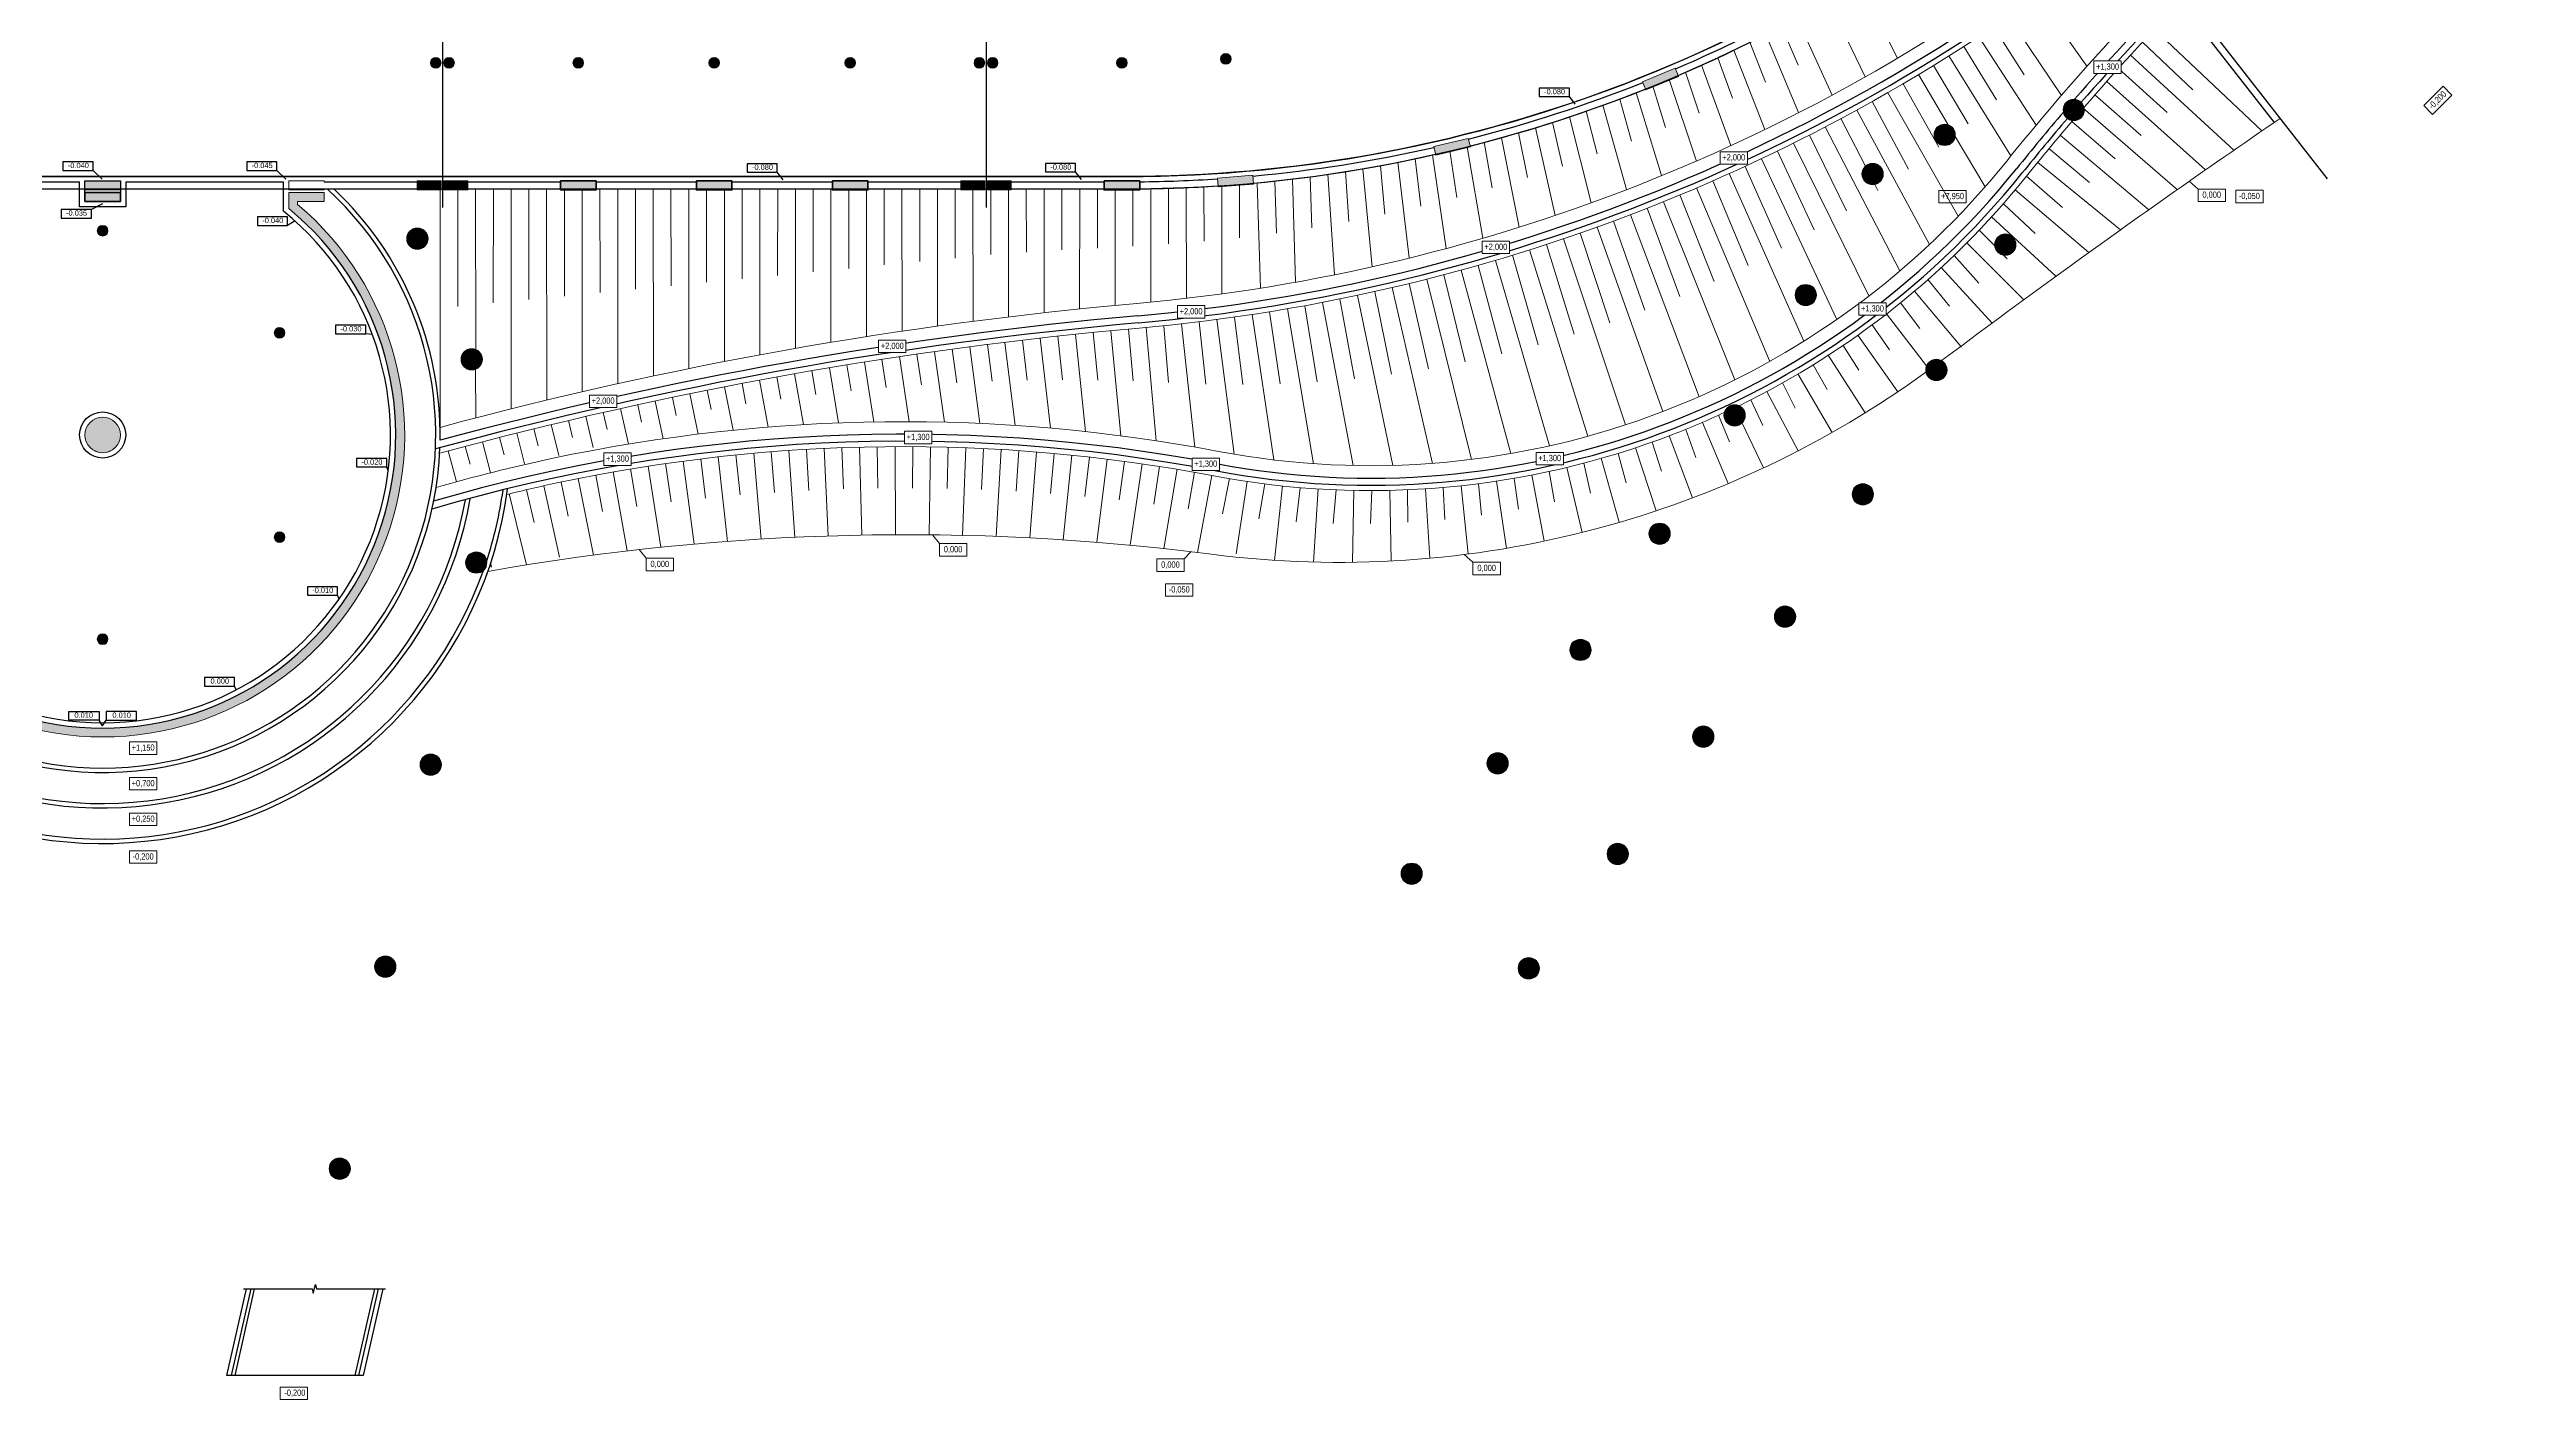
# Model space of a CAD drawing. Header units: millimetres. Extents: x 72919 to 485785, y -53256 to 338519.
# Drawn here: x 276220 to 415650, y -42574 to 33424 of the extents above; entities that cross this region are included whole.
import ezdxf
from ezdxf.enums import TextEntityAlignment as Align

# ---------------------------------------------------------------- set-up
doc = ezdxf.new("R2010")
doc.units = ezdxf.units.MM
doc.set_wipeout_variables(frame=1)
for name, color, linetype, lineweight in [('gr', 251, 'Continuous', 40), ('h', 7, 'Continuous', 9), ('wall', 5, 'Continuous', 40)]:
    doc.layers.add(name, color=color, linetype=linetype, lineweight=lineweight)
doc.styles.add('STW_ARIAL', font='arial.ttf')
doc.styles.add('Шрифт надписей', font='ARIALN.TTF')

# ---------------------------------------------------------------- blocks, each defined once
blk = doc.blocks.new('Пилон 2')
at = {"lineweight": 9, "ltscale": 400, "true_color": 0x000000}
h = blk.add_hatch(color=18, dxfattribs=at)
h.dxf.hatch_style = 1
h.paths.add_polyline_path([(-1000, 250), (1000, 250), (1000, -250), (-1000, -250)])
at = {"color": 0, "ltscale": 400}
blk.add_lwpolyline([(-1000, 250), (1000, 250), (1000, -250), (-1000, -250)], close=True, dxfattribs=at)
at = {"color": 0}
blk.add_lwpolyline([(-1000, 250), (1000, 250), (1000, -250), (-1000, -250), (-1000, 250)], dxfattribs=at)
blk = doc.blocks.new('Откосы  по обваловке')
at = {"layer": 'gr', "lineweight": 18, "flags": 128}
for points in [[(34971.84, 32799.3), (34984.21, 32761.49), (34985.93, 32756.23), (34987, 32753.25, 0.169619), (35020.58, 32713.56, 0.169619)], [(35014.82, 32705.02, 0.024475), (35002.61, 32710.32, -0.13223), (34983.23, 32724.27, -0.139865), (34973.26, 32747.42, 0.099575), (34961.21, 32782.98, 0.017617), (34957.64, 32788.65, 0.018528)], [(35016.98, 32708.04, -0.148371), (34978.47, 32753.83, 0.044237), (34959.54, 32789.06, 0.043998)], [(35017.74, 32709.21, -0.148371), (34979.75, 32754.38, 0.043792), (34960.93, 32789.49, 0.043792)], [(34975.76, 32725.81, -0.097507), (34967.64, 32745.99, 0.07592), (34954.05, 32784.42, 0.06985)], [(34984.19, 32721.04, -0.016443), (34982.14, 32723.38, -0.139865), (34971.87, 32747.25, 0.099575), (34960, 32782.27, 0.007683), (34958.51, 32784.74)], [(34989.88, 32710.96, -0.091772), (34975.76, 32725.81)], [(35005.91, 32707.51, 0.007566), (35002.12, 32709.01, -0.11066), (34984.81, 32720.37)], [(34997.42, 32705.58, 0.003761), (34990.77, 32710.32, 0.003761)], [(35014.12, 32703.81, 0.014887), (35006.83, 32707.13, 0.014887)], [(35009.65, 32696.45, 0.007096), (34997.29, 32705.67)]]:
    blk.add_lwpolyline(points, format="xyb", dxfattribs=at)
for points in [[(34960.93, 32789.49), (34973.69, 32793.66)], [(34967.71, 32790.66), (34974, 32792.71)], [(34965.72, 32788.95), (34974.31, 32791.76)], [(34963.16, 32786.01), (34974.93, 32789.86)], [(34968.52, 32788.82), (34974.62, 32790.81)], [(34958.31, 32787.66), (34959.81, 32788.64)], [(34962.05, 32787.75), (34964.66, 32788.61)], [(34969.32, 32786.97), (34975.24, 32788.91)], [(34959.48, 32787.24), (34960.35, 32787.81)], [(34964.25, 32784.26), (34975.55, 32787.96)], [(34959.38, 32786), (34960.89, 32786.97)], [(34960.58, 32785.59), (34961.43, 32786.13)], [(34965.32, 32782.51), (34976.17, 32786.06)], [(34970.13, 32785.13), (34975.86, 32787.01)], [(34955.08, 32782.46), (34958.58, 32784.63)], [(34960.45, 32784.33), (34961.96, 32785.28)], [(34961.66, 32783.92), (34962.49, 32784.44)], [(34970.94, 32783.29), (34976.48, 32785.11)], [(34956.07, 32780.83), (34959.62, 32782.92)], [(34957.49, 32782.8), (34959.1, 32783.78)], [(34961.49, 32782.65), (34963.02, 32783.59)], [(34966.37, 32780.75), (34976.79, 32784.16)], [(34971.74, 32781.45), (34977.11, 32783.21)], [(34958.42, 32781.08), (34960.12, 32782.06)], [(34962.53, 32780.95), (34964.06, 32781.88)], [(34962.71, 32782.23), (34963.54, 32782.74)], [(34967.41, 32778.98), (34977.42, 32782.26)], [(34956.78, 32779.04), (34960.61, 32781.2)], [(34959.27, 32779.33), (34961.1, 32780.33)], [(34963.32, 32779.12), (34965.09, 32780.17)], [(34963.73, 32780.52), (34964.58, 32781.03)], [(34968.42, 32777.21), (34978.04, 32780.36)], [(34972.55, 32779.61), (34977.73, 32781.31)], [(34957.59, 32777.32), (34961.57, 32779.45)], [(34964.73, 32778.8), (34965.6, 32779.31)], [(34973.36, 32777.77), (34978.35, 32779.4)], [(34958.37, 32775.59), (34962.49, 32777.68)], [(34960.14, 32777.58), (34962.04, 32778.57)], [(34964.22, 32777.35), (34966.1, 32778.45)], [(34965.69, 32777.06), (34966.6, 32777.58)], [(34969.42, 32775.43), (34978.66, 32778.45)], [(34974.16, 32775.93), (34978.97, 32777.5)], [(34959.13, 32773.85), (34963.37, 32775.89)], [(34960.98, 32775.82), (34962.94, 32776.79)], [(34965.08, 32775.57), (34967.1, 32776.72)], [(34970.4, 32773.65), (34979.28, 32776.55)], [(34961.79, 32774.05), (34963.8, 32774.99)], [(34965.9, 32773.76), (34968.08, 32774.98)], [(34966.63, 32775.31), (34967.59, 32775.85)], [(34971.37, 32771.86), (34979.9, 32774.65)], [(34974.97, 32774.09), (34979.59, 32775.6)], [(34959.86, 32772.11), (34964.22, 32774.09)], [(34962.56, 32772.26), (34964.63, 32773.18)], [(34966.68, 32771.94), (34969.04, 32773.23)], [(34967.54, 32773.54), (34968.56, 32774.1)], [(34975.77, 32772.25), (34980.21, 32773.7)], [(34960.57, 32770.35), (34965.03, 32772.26)], [(34968.41, 32771.75), (34969.52, 32772.35)], [(34972.32, 32770.07), (34980.52, 32772.75)], [(34976.58, 32770.41), (34980.83, 32771.8)], [(34961.25, 32768.59), (34965.79, 32770.42)], [(34963.3, 32770.47), (34965.41, 32771.35)], [(34967.43, 32770.1), (34969.99, 32771.47)], [(34969.26, 32769.96), (34970.46, 32770.59)], [(34973.24, 32768.27), (34981.15, 32770.85)], [(34964.01, 32768.66), (34966.16, 32769.5)], [(34968.14, 32768.25), (34970.93, 32769.7)], [(34974.16, 32766.46), (34981.77, 32768.95)], [(34977.39, 32768.57), (34981.46, 32769.9)], [(34961.91, 32766.82), (34966.52, 32768.57)], [(34964.69, 32766.83), (34966.87, 32767.64)], [(34968.81, 32766.38), (34971.84, 32767.93)], [(34970.08, 32768.14), (34971.39, 32768.82)], [(34978.19, 32766.73), (34982.08, 32768)], [(34962.54, 32765.04), (34967.21, 32766.7)], [(34969.44, 32764.49), (34972.75, 32766.15)], [(34970.87, 32766.32), (34972.3, 32767.04)], [(34975.05, 32764.65), (34982.39, 32767.05)], [(34963.15, 32763.25), (34967.86, 32764.81)], [(34965.34, 32765), (34967.54, 32765.76)], [(34971.63, 32764.48), (34973.19, 32765.26)], [(34975.93, 32762.83), (34983.01, 32765.15)], [(34979, 32764.89), (34982.7, 32766.1)], [(34965.95, 32763.15), (34968.17, 32763.87)], [(34970.03, 32762.59), (34973.63, 32764.36)], [(34972.36, 32762.63), (34974.07, 32763.46)], [(34979.81, 32763.05), (34983.32, 32764.2)], [(34963.73, 32761.45), (34968.47, 32762.91)], [(34966.53, 32761.3), (34968.76, 32761.96)], [(34970.58, 32760.68), (34974.51, 32762.56)], [(34976.79, 32761.01), (34983.63, 32763.25)], [(34980.57, 32761.19), (34983.94, 32762.3)], [(34964.29, 32759.65), (34969.04, 32761)], [(34971.09, 32758.76), (34975.36, 32760.76)], [(34973.06, 32760.77), (34974.94, 32761.66)], [(34977.63, 32759.18), (34984.25, 32761.35)], [(34967.08, 32759.43), (34969.3, 32760.04)], [(34973.73, 32758.9), (34975.78, 32759.85)], [(34978.46, 32757.35), (34984.88, 32759.44)], [(34981.3, 32759.33), (34984.56, 32760.4)], [(34964.82, 32757.83), (34969.56, 32759.08)], [(34967.59, 32757.56), (34969.81, 32758.12)], [(34971.57, 32756.82), (34976.2, 32758.95)], [(34974.36, 32757.02), (34976.61, 32758.04)], [(34982.02, 32757.46), (34985.19, 32758.49)], [(34965.33, 32756.01), (34970.05, 32757.15)], [(34972, 32754.88), (34977.02, 32757.13)], [(34979.27, 32755.51), (34985.5, 32757.54)], [(34982.75, 32755.59), (34985.81, 32756.59)], [(34965.81, 32754.18), (34970.49, 32755.2)], [(34968.07, 32755.67), (34970.28, 32756.18)], [(34972.39, 32752.92), (34977.83, 32755.3)], [(34974.97, 32755.13), (34977.43, 32756.21)], [(34980.07, 32753.66), (34986.14, 32755.65)], [(34968.52, 32753.78), (34970.7, 32754.23)], [(34975.54, 32753.22), (34978.23, 32754.38)], [(34980.89, 32751.82), (34986.82, 32753.77)], [(34983.49, 32753.73), (34986.48, 32754.71)], [(34966.27, 32752.35), (34970.9, 32753.25)], [(34968.93, 32751.88), (34971.08, 32752.27)], [(34972.74, 32750.95), (34978.62, 32753.46)], [(34976.07, 32751.3), (34979.02, 32752.55)], [(34984.25, 32751.87), (34987.17, 32752.83)], [(34966.7, 32750.5), (34971.26, 32751.29)], [(34973.08, 32748.76), (34979.44, 32751.63)], [(34981.75, 32750), (34987.54, 32751.9)], [(34985.06, 32750.04), (34987.92, 32750.97)], [(34969.31, 32749.96), (34971.43, 32750.31)], [(34973.39, 32746.54), (34980.29, 32749.82)], [(34976.63, 32749.28), (34979.86, 32750.73)], [(34982.73, 32748.04), (34988.31, 32750.05)], [(34967.11, 32748.64), (34971.58, 32749.32)], [(34969.66, 32748.05), (34971.73, 32748.34)], [(34973.77, 32744.32), (34981.17, 32748.02)], [(34977.26, 32747.29), (34980.73, 32748.92)], [(34983.67, 32746.26), (34989.13, 32748.23)], [(34985.96, 32748.14), (34988.72, 32749.14)], [(34967.49, 32746.78), (34971.86, 32747.35)], [(34977.95, 32745.31), (34981.63, 32747.13)], [(34986.86, 32746.34), (34989.56, 32747.32)], [(34968.09, 32744.69), (34972.16, 32745.36)], [(34969.98, 32746.12), (34972, 32746.36)], [(34974.26, 32742.13), (34982.09, 32746.23)], [(34978.71, 32743.36), (34982.57, 32745.35)], [(34984.75, 32744.3), (34990, 32746.43)], [(34987.85, 32744.48), (34990.45, 32745.53)], [(34970.37, 32744.08), (34972.33, 32744.38)], [(34974.86, 32739.97), (34983.05, 32744.47)], [(34985.83, 32742.44), (34990.91, 32744.65)], [(34968.41, 32742.52), (34972.54, 32743.39)], [(34975.56, 32737.85), (34984.04, 32742.72)], [(34979.53, 32741.42), (34983.54, 32743.6)], [(34986.95, 32740.6), (34991.87, 32742.89)], [(34988.87, 32742.67), (34991.38, 32743.76)], [(34969, 32740.41), (34973, 32741.43)], [(34970.85, 32742.03), (34972.75, 32742.41)], [(34980.42, 32739.52), (34984.54, 32741.86)], [(34988.11, 32738.79), (34992.87, 32741.16)], [(34989.92, 32740.88), (34992.36, 32742.02)], [(34971.42, 32740.02), (34973.26, 32740.46)], [(34976.36, 32735.77), (34985.06, 32741)], [(34981.36, 32737.64), (34985.58, 32740.15)], [(34991.02, 32739.12), (34993.39, 32740.3)], [(34969.67, 32738.32), (34973.54, 32739.49)], [(34972.06, 32738.02), (34973.85, 32738.54)], [(34977.26, 32733.74), (34986.12, 32739.29)], [(34982.37, 32735.79), (34986.66, 32738.45)], [(34989.3, 32737.01), (34993.91, 32739.45)], [(34992.16, 32737.39), (34994.45, 32738.61)], [(34970.41, 32736.27), (34974.17, 32737.58)], [(34978.26, 32731.75), (34987.21, 32737.61)], [(34990.52, 32735.26), (34995, 32737.77)], [(34993.33, 32735.69), (34995.56, 32736.94)], [(34971.24, 32734.25), (34974.88, 32735.69)], [(34972.78, 32736.06), (34974.51, 32736.64)], [(34979.35, 32729.81), (34988.33, 32735.95)], [(34983.44, 32733.97), (34987.76, 32736.78)], [(34991.78, 32733.53), (34996.13, 32736.12)], [(34973.58, 32734.13), (34975.26, 32734.77)], [(34980.53, 32727.93), (34989.48, 32734.31)], [(34984.56, 32732.19), (34988.9, 32735.13)], [(34993.08, 32731.84), (34997.3, 32734.5)], [(34994.54, 32734.01), (34996.71, 32735.31)], [(34972.14, 32732.27), (34975.67, 32733.84)], [(34974.46, 32732.23), (34976.09, 32732.94)], [(34981.8, 32726.11), (34990.67, 32732.69)], [(34985.75, 32730.45), (34990.07, 32733.5)], [(34994.41, 32730.17), (34998.51, 32732.91)], [(34995.8, 32732.37), (34997.9, 32733.7)], [(34973.11, 32730.32), (34976.54, 32732.03)], [(34986.99, 32728.74), (34991.27, 32731.89)], [(34995.77, 32728.54), (34999.76, 32731.35)], [(34997.08, 32730.76), (34999.13, 32732.12)], [(34974.16, 32728.42), (34977.48, 32730.25)], [(34975.42, 32730.37), (34976.99, 32731.14)], [(34983.16, 32724.35), (34991.89, 32731.09)], [(34988.28, 32727.08), (34992.5, 32730.31)], [(34998.41, 32729.17), (35000.41, 32730.58)], [(34975.28, 32726.55), (34978.5, 32728.51)], [(34976.44, 32728.56), (34977.97, 32729.38)], [(34984.6, 32722.66), (34993.13, 32729.52)], [(34989.63, 32725.45), (34993.77, 32728.75)], [(34997.16, 32726.93), (35001.05, 32729.82)], [(34999.77, 32727.62), (35001.72, 32729.07)], [(34977.54, 32726.78), (34979.03, 32727.67)], [(34986.12, 32721.04), (34994.41, 32727.98)], [(34991.03, 32723.88), (34995.06, 32727.22)], [(34998.59, 32725.36), (35002.38, 32728.33)], [(35001.16, 32726.1), (35003.06, 32727.59)], [(34976.48, 32724.74), (34979.59, 32726.82)], [(34978.71, 32725.06), (34980.15, 32726)], [(34987.72, 32719.5), (34995.72, 32726.46)], [(34992.48, 32722.34), (34996.38, 32725.71)], [(35000.05, 32723.82), (35003.75, 32726.87)], [(35002.59, 32724.62), (35004.45, 32726.15)], [(34977.74, 32722.97), (34980.75, 32725.18)], [(34979.95, 32723.38), (34981.35, 32724.38)], [(34989.4, 32718.03), (34997.06, 32724.96)], [(35001.54, 32722.31), (35005.15, 32725.44)], [(35004.06, 32723.17), (35005.87, 32724.74)], [(34979.06, 32721.25), (34981.98, 32723.58)], [(34991.14, 32716.64), (34998.42, 32723.49)], [(34993.98, 32720.86), (34997.73, 32724.23)], [(35003.06, 32720.83), (35006.59, 32724.06)], [(34980.46, 32719.59), (34983.28, 32722.04)], [(34981.29, 32721.78), (34982.61, 32722.81)], [(34992.96, 32715.34), (34999.82, 32722.05)], [(34995.53, 32719.43), (34999.11, 32722.77)], [(35004.61, 32719.38), (35008.07, 32722.7)], [(34982.71, 32720.25), (34983.94, 32721.3)], [(34994.84, 32714.12), (35001.24, 32720.64)], [(34997.12, 32718.04), (35000.52, 32721.34)], [(34981.91, 32717.97), (34983.94, 32719.9)], [(34983.43, 32716.42), (34986.06, 32719.14)], [(34984.17, 32718.76), (34985.33, 32719.85)], [(34996.78, 32713), (35002.69, 32719.25)], [(34999.84, 32717.8), (35001.96, 32719.94)], [(35006.19, 32717.97), (35007.33, 32719.12)], [(34985.01, 32714.92), (34987.54, 32717.78)], [(34985.67, 32717.33), (34986.79, 32718.45)], [(34998.78, 32711.97), (35004.16, 32717.89)], [(35000.43, 32715.44), (35003.42, 32718.57)], [(34986.64, 32713.49), (34989.08, 32716.48)], [(34987.22, 32715.94), (34988.3, 32717.12)], [(34998.75, 32716.71), (34999.02, 32716.98)], [(35002.15, 32714.21), (35004.91, 32717.23)], [(35003.5, 32714.09), (35005.67, 32716.56)], [(34988.34, 32712.12), (34990.67, 32715.25)], [(34988.81, 32714.59), (34989.86, 32715.86)], [(34990.44, 32713.3), (34991.48, 32714.66)], [(35002.94, 32710.2), (35007.2, 32715.26)], [(35003.9, 32713.05), (35006.42, 32715.91)], [(35005.69, 32711.94), (35007.97, 32714.63)], [(34990.23, 32711.04), (34992.31, 32714.08)], [(34992.11, 32712.05), (34993.15, 32713.53)], [(35000.83, 32711.03), (35003, 32713.52)], [(35005.02, 32709.38), (35008.75, 32713.99)], [(35007.51, 32710.9), (35009.53, 32713.37)], [(34991.83, 32709.49), (34994.01, 32712.99)], [(34993.66, 32708.28), (34995.74, 32711.97)], [(34993.82, 32710.85), (34994.86, 32712.48)], [(35007.06, 32708.55), (35010.33, 32712.76)], [(34995.46, 32706.99), (34997.52, 32711.03)], [(34995.57, 32709.69), (34996.62, 32711.5)], [(34997.84, 32709.49), (34998.41, 32710.59)], [(35009.06, 32707.7), (35011.93, 32711.55)], [(34997.29, 32705.68), (34999.33, 32710.16)], [(34999.14, 32704.33), (35001.19, 32709.37)], [(34999.2, 32707.54), (35000.25, 32709.76)], [(35001.07, 32706.53), (35002.12, 32709.01)], [(34997.37, 32708.59), (34997.5, 32708.85)], [(35000.89, 32703.04), (35003.06, 32708.65)], [(35002.47, 32701.87), (35004.91, 32707.92)], [(35002.88, 32705.53), (35003.99, 32708.29)], [(35004.04, 32700.7), (35006.76, 32707.16)], [(35004.6, 32704.56), (35005.84, 32707.54)], [(35005.6, 32699.54), (35008.59, 32706.37)], [(35006.3, 32703.59), (35007.68, 32706.77)], [(35007.14, 32698.37), (35010.41, 32705.56)], [(35007.99, 32702.6), (35009.5, 32705.97)], [(35009.66, 32701.61), (35011.32, 32705.14)], [(35008.66, 32697.21), (35012.22, 32704.72)]]:
    blk.add_lwpolyline(points, dxfattribs=at)

msp = doc.modelspace()

# ---------------------------------------------------------------- hatches: boundary and pattern name
at = {"ltscale": 500, "true_color": 0x000000}
h = msp.add_hatch(color=18, dxfattribs=at)
h.dxf.hatch_style = 1
edge = h.paths.add_edge_path()
edge.add_arc((297960.43379, 32674.99944), 300, 9, 369)
h = msp.add_hatch(color=18, dxfattribs=at)
h.dxf.hatch_style = 1
edge = h.paths.add_edge_path()
edge.add_arc((298710.43379, 32674.99944), 300, 9, 369)
h = msp.add_hatch(color=18, dxfattribs=at)
h.dxf.hatch_style = 1
edge = h.paths.add_edge_path()
edge.add_arc((305985.43379, 32674.99944), 300, 9, 369)
h = msp.add_hatch(color=18, dxfattribs=at)
h.dxf.hatch_style = 1
edge = h.paths.add_edge_path()
edge.add_arc((313635.43379, 32674.99944), 300, 9, 369)
h = msp.add_hatch(color=18, dxfattribs=at)
h.dxf.hatch_style = 1
edge = h.paths.add_edge_path()
edge.add_arc((321285.43379, 32674.99944), 300, 9, 369)
h = msp.add_hatch(color=18, dxfattribs=at)
h.dxf.hatch_style = 1
edge = h.paths.add_edge_path()
edge.add_arc((328560.43379, 32674.99944), 300, 9, 369)
h = msp.add_hatch(color=18, dxfattribs=at)
h.dxf.hatch_style = 1
edge = h.paths.add_edge_path()
edge.add_arc((329310.43379, 32674.99944), 300, 9, 369)
h = msp.add_hatch(color=18, dxfattribs=at)
h.dxf.hatch_style = 1
edge = h.paths.add_edge_path()
edge.add_arc((336585.43379, 32674.99944), 300, 9, 369)
h = msp.add_hatch(color=18, dxfattribs=at)
h.dxf.hatch_style = 1
edge = h.paths.add_edge_path()
edge.add_arc((342439.07428, 32897.63423), 300, 0, 360)
h = msp.add_hatch(color=18, dxfattribs=at)
h.dxf.hatch_style = 1
edge = h.paths.add_edge_path()
edge.add_arc((390173.74773, 30026.10526), 600, -180, 180)
h = msp.add_hatch(color=18, dxfattribs=at)
h.dxf.hatch_style = 1
edge = h.paths.add_edge_path()
edge.add_arc((382903.66635, 28622.58339), 600, -180, 180)
h = msp.add_hatch(color=18, dxfattribs=at)
h.dxf.hatch_style = 1
edge = h.paths.add_edge_path()
edge.add_arc((378836.86094, 26420.04285), 600, -180, 180)
h = msp.add_hatch(color=18, dxfattribs=at)
h.dxf.hatch_style = 1
edge = h.paths.add_edge_path()
edge.add_arc((296923.77759, 22778.76575), 600, 180, 540)
h = msp.add_hatch(color=18, dxfattribs=at)
h.dxf.hatch_style = 1
edge = h.paths.add_edge_path()
edge.add_arc((386317.87546, 22445.32586), 600, -180, 180)
h = msp.add_hatch(color=18, dxfattribs=at)
h.dxf.hatch_style = 1
edge = h.paths.add_edge_path()
edge.add_arc((375087.5641, 19600.59545), 600, -180, 180)
h = msp.add_hatch(color=18, dxfattribs=at)
h.dxf.hatch_style = 1
edge = h.paths.add_edge_path()
edge.add_arc((299982.47386, 15986.03228), 600, 180, 540)
h = msp.add_hatch(color=18, dxfattribs=at)
h.dxf.hatch_style = 1
edge = h.paths.add_edge_path()
edge.add_arc((382437.80836, 15388.94518), 600, -180, 180)
h = msp.add_hatch(color=18, dxfattribs=at)
h.dxf.hatch_style = 1
edge = h.paths.add_edge_path()
edge.add_arc((371081.71524, 12829.2661), 600, -180, 180)
h = msp.add_hatch(color=18, dxfattribs=at)
h.dxf.hatch_style = 1
edge = h.paths.add_edge_path()
edge.add_arc((378297.51124, 8391.22231), 600, -180, 180)
h = msp.add_hatch(color=18, dxfattribs=at)
h.dxf.hatch_style = 1
edge = h.paths.add_edge_path()
edge.add_arc((366843.3851, 6158.12288), 600, -180, 180)
h = msp.add_hatch(color=18, dxfattribs=at)
h.dxf.hatch_style = 1
edge = h.paths.add_edge_path()
edge.add_arc((300234.98604, 4546.03616), 600, 180, 540)
h = msp.add_hatch(color=18, dxfattribs=at)
h.dxf.hatch_style = 1
edge = h.paths.add_edge_path()
edge.add_arc((373920.45797, 1502.06696), 600, -180, 180)
h = msp.add_hatch(color=18, dxfattribs=at)
h.dxf.hatch_style = 1
edge = h.paths.add_edge_path()
edge.add_arc((362404.44239, -370.6741), 600, -180, 180)
h = msp.add_hatch(color=18, dxfattribs=at)
h.dxf.hatch_style = 1
edge = h.paths.add_edge_path()
edge.add_arc((369318.27225, -5256.11568), 600, -180, 180)
h = msp.add_hatch(color=18, dxfattribs=at)
h.dxf.hatch_style = 1
edge = h.paths.add_edge_path()
edge.add_arc((297675.24319, -6829.934), 600, 180, 540)
h = msp.add_hatch(color=18, dxfattribs=at)
h.dxf.hatch_style = 1
edge = h.paths.add_edge_path()
edge.add_arc((357737.01606, -6764.16398), 600, -180, 180)
h = msp.add_hatch(color=18, dxfattribs=at)
h.dxf.hatch_style = 1
edge = h.paths.add_edge_path()
edge.add_arc((352900.01438, -12977.15052), 600, -180, 180)
h = msp.add_hatch(color=18, dxfattribs=at)
h.dxf.hatch_style = 1
edge = h.paths.add_edge_path()
edge.add_arc((364503.2064, -11861.46545), 600, -180, 180)
h = msp.add_hatch(color=18, dxfattribs=at)
h.dxf.hatch_style = 1
edge = h.paths.add_edge_path()
edge.add_arc((295115.50035, -18205.90416), 600, 180, 540)
h = msp.add_hatch(color=18, dxfattribs=at)
h.dxf.hatch_style = 1
edge = h.paths.add_edge_path()
edge.add_arc((359494.44268, -18297.30689), 600, -180, 180)
h = msp.add_hatch(color=18, dxfattribs=at)
h.dxf.hatch_style = 1
edge = h.paths.add_edge_path()
edge.add_arc((292554.93688, -29582.82062), 600, 180, 540)
at = {"layer": 'wall', "lineweight": 18, "ltscale": 0.007407, "true_color": 0x000000}
h = msp.add_hatch(color=18, dxfattribs=at)
h.dxf.hatch_style = 1
h.paths.add_polyline_path([(367732.48857, 32374.46212), (365884.72687, 31609.1016), (366076.067, 31147.16118), (367923.8287, 31912.52169)])
h = msp.add_hatch(color=18, dxfattribs=at)
h.dxf.hatch_style = 1
h.paths.add_polyline_path([(356082.19319, 28424.10258), (354137.45174, 27957.21853), (354254.17276, 27471.03317), (356198.9142, 27937.91722)])
h = msp.add_hatch(color=18, dxfattribs=at)
h.dxf.hatch_style = 1
h.paths.add_polyline_path([(278210.43379, 26024.99944), (280210.43379, 26024.99944), (280210.43379, 25524.99944), (278210.43379, 25524.99944)])
h = msp.add_hatch(color=18, dxfattribs=at)
h.dxf.hatch_style = 1
h.paths.add_polyline_path([(278210.43379, 25374.99944), (280210.43379, 25374.99944), (280210.43379, 24874.99944), (278210.43379, 24874.99944)])
h = msp.add_hatch(color=18, dxfattribs=at)
h.dxf.hatch_style = 1
h.paths.add_polyline_path([(289685.21821, 25374.99944), (291685.21821, 25374.99944), (291685.21821, 24874.99944), (289685.21821, 24874.99944)])
h = msp.add_hatch(color=18, dxfattribs=at)
h.dxf.hatch_style = 1
h.paths.add_polyline_path([(296910.43401, 26024.99944), (298260.43401, 26024.99944), (298260.43401, 25524.99944), (296910.43401, 25524.99944)])
h = msp.add_hatch(color=18, dxfattribs=at)
h.dxf.hatch_style = 1
h.paths.add_polyline_path([(298410.43407, 26024.99944), (299760.43407, 26024.99944), (299760.43407, 25524.99944), (298410.43407, 25524.99944)])
h = msp.add_hatch(color=18, dxfattribs=at)
h.dxf.hatch_style = 1
h.paths.add_polyline_path([(327510.43399, 26024.99944), (328860.43399, 26024.99944), (328860.43399, 25524.99944), (327510.43399, 25524.99944)])
h = msp.add_hatch(color=18, dxfattribs=at)
h.dxf.hatch_style = 1
h.paths.add_polyline_path([(329010.43405, 26024.99944), (330360.43405, 26024.99944), (330360.43405, 25524.99944), (329010.43405, 25524.99944)])
h = msp.add_hatch(color=18, dxfattribs=at)
h.dxf.hatch_style = 1
h.paths.add_polyline_path([(337585.03123, 25524.79884), (335585.03123, 25524.80571), (335585.03295, 26024.80571), (337585.03295, 26024.79884)])
h = msp.add_hatch(color=18, dxfattribs=at)
h.dxf.hatch_style = 1
h.paths.add_polyline_path([(343957.3599, 26344.88624), (341963.52469, 26187.9749), (342002.75253, 25689.5161), (343996.58773, 25846.42744)])
h = msp.add_hatch(color=18, dxfattribs=at)
h.dxf.hatch_style = 1
edge = h.paths.add_edge_path()
edge.add_line((268735.43379, 24473.50426), (268735.43379, 24874.99944))
edge.add_line((268735.43379, 24874.99944), (268235.43379, 24874.99944))
edge.add_line((268235.43379, 24874.99944), (268235.43379, 24707.65614))
edge.add_line((268235.43379, 24707.65614), (267307.21435, 23862.27126))
edge.add_arc((279233.4192, 11734.38949), 17009.40558, 134.5196256704, 269.9225741573)
edge.add_line((279210.43379, -5275.00056), (279210.43379, -4775.00056))
edge.add_arc((279210.43379, 11724.99944), 16500, 129.4087477774, 270, ccw=False)
h = msp.add_hatch(color=18, dxfattribs=at)
h.dxf.hatch_style = 1
edge = h.paths.add_edge_path()
edge.add_line((289685.43379, 24473.50426), (289685.43379, 24874.99944))
edge.add_line((289685.43379, 24874.99944), (290185.43379, 24874.99944))
edge.add_line((290185.43379, 24874.99944), (290185.43379, 24707.65614))
edge.add_line((290185.43379, 24707.65614), (291113.65322, 23862.27126))
edge.add_arc((279187.44837, 11734.38949), 17009.40558, -89.9225741573, 45.4803743296, ccw=False)
edge.add_line((279210.43379, -5275.00056), (279210.43379, -4775.00056))
edge.add_arc((279210.43379, 11724.99944), 16500, 270, 410.5912522226)
h = msp.add_hatch(color=18, dxfattribs=at)
h.dxf.hatch_style = 1
edge = h.paths.add_edge_path()
edge.add_arc((279210.43379, 23224.99944), 300, 0, 360)
h = msp.add_hatch(color=18, dxfattribs=at)
h.dxf.hatch_style = 1
edge = h.paths.add_edge_path()
edge.add_arc((289169.72593, 17474.99944), 300, 0, 360)
h = msp.add_hatch(color=18, dxfattribs=at)
h.dxf.hatch_style = 1
edge = h.paths.add_edge_path()
edge.add_arc((279210.43379, 11724.99944), 1000, 0, 360)
h = msp.add_hatch(color=18, dxfattribs=at)
h.dxf.hatch_style = 1
edge = h.paths.add_edge_path()
edge.add_arc((289169.72593, 5974.99944), 300, 0, 360)
h = msp.add_hatch(color=18, dxfattribs=at)
h.dxf.hatch_style = 1
edge = h.paths.add_edge_path()
edge.add_arc((279210.43379, 224.99944), 300, 0, 360)

# ---------------------------------------------------------------- linework, layer by layer
at = {"color": 18, "ltscale": 500, "true_color": 0x000000}
for p, q in [((389029.68703, 45883.10053), (404438.69291, 26144.62083)), ((395991.66402, 36314.9824), (401450.71195, 29322.10386)), ((335585.43379, 26274.99944), (258660.43401, 26274.99944))]:
    msp.add_line(p, q, dxfattribs=at)
for points in [[(415650.43379, 180914.99944, 0.4142135624), (336810.43379, 259754.99944), (221610.43379, 259754.99944, 0.4142135624), (142770.43379, 180914.99944), (142770.43379, 104414.99944, 0.4142135624), (221610.43379, 25574.99944), (336810.43379, 25574.99944, 0.4142135624), (415650.43379, 104414.99944)], [(414950.43379, 180914.99944, 0.4142135624), (336810.43379, 259054.99944), (221610.43379, 259054.99944, 0.4142135624), (143470.43379, 180914.99944), (143470.43379, 104414.99944, 0.4142135624), (221610.43379, 26274.99944), (336810.43379, 26274.99944, 0.4142135624), (414950.43379, 104414.99944)]]:
    msp.add_lwpolyline(points, format="xyb", close=True, dxfattribs=at)
for points in [[(298335.43379, 98177.18863), (298335.43379, 24530.8122)], [(298335.43379, 98177.18863), (298335.43379, 24530.8122)], [(328935.43379, 98177.18863), (328935.43379, 24530.8122)], [(328935.43379, 98177.18863), (328935.43379, 24530.8122)], [(362103.64013, 30344.21787), (361773.40621, 30775.97506)], [(279179.0269, 26125.15386), (278672.74159, 26618.22819)], [(289527.50945, 26125.15386), (289021.22414, 26618.22819)], [(317515.41759, 26084.84802), (317185.18366, 26516.6052)], [(334308.93881, 26098.373), (333978.70489, 26530.13019)], [(269035.43379, 25974.99944), (277910.43379, 25974.99944)], [(280510.43379, 25974.99944), (280510.43379, 24574.99944), (277910.43379, 24574.99944), (277910.43379, 25974.99944)], [(278210.43379, 26024.99944), (280210.43379, 26024.99944), (280210.43379, 25524.99944), (278210.43379, 25524.99944), (278210.43379, 26024.99944)], [(280210.43379, 26024.99944), (280210.43379, 24874.99944), (278210.43379, 24874.99944), (278210.43379, 26024.99944)], [(280510.43379, 25974.99944), (289385.43379, 25974.99944)], [(289385.43379, 24330.92563), (289385.43379, 25974.99944)], [(289685.21821, 25974.99944), (289685.43379, 25974.99944)], [(289685.21821, 25574.99944), (289685.43379, 25574.99944)], [(291685.43379, 25974.99944), (296910.43401, 25974.99944)], [(291685.43379, 25574.99944), (291849.26284, 25574.99944)], [(292217.25892, 25574.99944), (296910.43401, 25574.99944)], [(299760.43407, 25974.99944), (304985.43379, 25974.99944)], [(299760.43407, 25574.99944), (304985.43379, 25574.99944)], [(306985.43379, 25974.99944), (312635.43379, 25974.99944)], [(306985.43379, 25574.99944), (312635.43379, 25574.99944)], [(337585.38874, 26278.8281), (312085.38874, 26274.99944)], [(314635.43379, 25974.99944), (320285.43379, 25974.99944)], [(314635.43379, 25574.99944), (320285.43379, 25574.99944)], [(322285.43379, 25974.99944), (327510.43399, 25974.99944)], [(322285.43379, 25574.99944), (327510.43399, 25574.99944)], [(330360.43405, 25974.99944), (335585.43379, 25974.99944)], [(330360.43405, 25574.99944), (335585.43379, 25574.99944)], [(279210.43379, 24730.30495), (278573.10236, 24417.92799)], [(290041.65083, 23771.77235), (289617.59784, 23521.50612)], [(294391.13641, 17380.63979), (294021.69009, 17423.11325)], [(295283.57039, 9701.56682), (295200.04023, 9923.27311)], [(301037.6765, 4474.38046), (301072.23381, 4277.38861)], [(292515.72171, 2483.28352), (292432.19155, 2704.98981)], [(286717.90347, -2630.41413), (286634.37331, -2408.70784)], [(279210.43379, -4649.54134), (279004.76274, -4328.75002)], [(279210.43378, -4649.54134), (279416.10484, -4328.75002)], [(287286.91671, -36346.37824), (286187.70034, -41224.05426)], [(287543.18629, -36346.37824), (286443.96992, -41224.05426)], [(287748.20196, -36346.37824), (286648.98559, -41224.05426)], [(294513.71895, -36346.37824), (293414.50258, -41224.05426)], [(294718.73461, -36346.37824), (293619.51825, -41224.05426)], [(294975.00419, -36346.37824), (293875.78783, -41224.05426)], [(293875.78783, -41224.05426), (286187.70034, -41224.05426)]]:
    msp.add_lwpolyline(points, dxfattribs=at)
for points in [[(388829.97432, 46106.96395, -0.1815982494), (337583.92781, 26278.82788, -0.1815982494)], [(367749.56231, 32334.46167, 0.0329073073), (376939.25034, 37016.84159, 0.0329073073)], [(367902.64807, 31964.87997, 0.0329396854), (377148.26667, 36675.75795, 0.0329396854)], [(356092.76994, 28381.94668, 0.0329073073), (365901.80325, 31569.0948, 0.0329073073)], [(356186.15563, 27992.96726, 0.0329396854), (366054.889, 31199.51311, 0.0329396854)], [(343961.18245, 26301.61779, 0.0329073073), (354148.03009, 27915.05595, 0.0329073073)], [(343992.56862, 25902.81861, 0.0329396854), (354241.41579, 27526.07653, 0.0329396854)], [(337585.43379, 25978.8281, 0.0139785477), (341967.34778, 26144.6996, 0.0139785477)], [(337585.43379, 25578.80867, 0.0140072574), (341998.73395, 25745.90042, 0.0140072574)], [(268735.43379, 24473.50426, 2.7922200295), (289685.43379, 24473.50426)], [(269035.43379, 24330.92563, 2.8310492566), (289385.43379, 24330.92563, 2.7922200295)]]:
    msp.add_lwpolyline(points, format="xyb", dxfattribs=at)
for points in [[(361773.40874, 31255.37766), (360078.30321, 31255.37474), (360078.30404, 30775.97506), (361773.40956, 30775.97797)], [(278672.74076, 27097.62788), (276977.63524, 27097.62497), (276977.63607, 26618.22528), (278672.74159, 26618.22819)], [(289021.22331, 27097.62788), (287326.11779, 27097.62497), (287326.11861, 26618.22528), (289021.22414, 26618.22819)], [(317185.18619, 26996.0078), (315490.08067, 26996.00489), (315490.08149, 26516.6052), (317185.18702, 26516.60811)], [(333978.70742, 27009.53279), (332283.60189, 27009.52988), (332283.60272, 26530.13019), (333978.70824, 26530.1331)], [(278573.10236, 24417.92799), (276877.99684, 24417.92508), (276877.99767, 23938.52539), (278573.10319, 23938.5283)], [(289617.59701, 24000.90581), (287922.49149, 24000.9029), (287922.49231, 23521.50321), (289617.59784, 23521.50612)], [(294021.68927, 17902.51261), (292326.58374, 17902.50969), (292326.58457, 17423.11001), (294021.69009, 17423.11292)], [(295200.03941, 10402.6728), (293504.93389, 10402.66989), (293504.93471, 9923.2702), (295200.04023, 9923.27311)], [(292432.19073, 3184.3895), (290737.08521, 3184.38659), (290737.08603, 2704.9869), (292432.19155, 2704.98981)], [(286634.37249, -1929.30816), (284939.26696, -1929.31107), (284939.26779, -2408.71076), (286634.37331, -2408.70784)], [(277309.65804, -3849.34742), (279004.76356, -3849.35033), (279004.76274, -4328.75002), (277309.65721, -4328.74711)], [(281111.20953, -3849.34742), (279416.10401, -3849.35033), (279416.10484, -4328.75002), (281111.21036, -4328.74711)]]:
    msp.add_lwpolyline(points, close=True, dxfattribs=at)
at = {"ltscale": 100}
msp.add_lwpolyline([(287136.91671, -36346.37824), (291005.96045, -36346.37824), (291068.46045, -36596.37824), (291193.46045, -36096.37824), (291255.96045, -36346.37824), (295125.00419, -36346.37824)], dxfattribs=at)
at = {"color": 18, "ltscale": 500, "true_color": 0x000000}
msp.add_circle((279210.43379, 11724.99944), 1300, dxfattribs=at)
for centre, radius, start, end in [((328425.38084, 120371.15253), 102337.92422, 275.0791304377, 308.8370100426), ((328425.38084, 120371.15253), 102737.92422, 275.0791304377, 309.0567714496), ((492459.90812, -58014.69605), 135322.97935, 135.6193840524, 139.0801624134), ((492459.90812, -58014.69605), 134922.97935, 135.4708158335, 139.0280619448), ((492459.90812, -58014.69605), 135322.97935, 139.4845660161, 141.227580264), ((492459.90812, -58014.69605), 134922.97935, 139.5366664671, 141.227580264), ((350591.03462, 55938.41268), 46644.29314, 259.2494975752, 321.227580264), ((279210.43379, 11724.99944), 23000, 143.1301023355, 352.3819158227), ((279210.43379, 11724.99944), 22750, 142.6564104257, 340.4226020319), ((279210.43379, 11724.99944), 21000, 138.7364341002, 350.162779057), ((279210.43379, 11724.99944), 20750, 138.1279120526, 349.8414231235), ((279210.43379, 11724.99944), 19000, 133.2017793363, 357.8394723389), ((279210.43379, 11724.99944), 18750, 132.3820404385, 47.6179317855), ((279210.43379, 11724.99944), 19000, 359.0988553105, 46.798220698), ((350591.03462, 55938.41268), 47044.29314, 259.2494975752, 321.227580264), ((357594.64779, -207814.10707), 227141.07474, 95.0791304377, 105.1562559114), ((357594.64779, -207814.10707), 226741.07474, 95.0791304377, 105.2527967172), ((324266.4647, -82710.45652), 94081.50858, 79.2494975752, 106.3720038608), ((324266.4647, -82710.45652), 94481.50858, 79.2494975752, 106.2411389268), ((279210.43379, 11724.99944), 22750, 341.8642801808, 352.135100044)]:
    msp.add_arc(centre, radius, start, end, dxfattribs=at)
at = {"layer": 'h'}
for p, q in [((397162.43889, 25570.33105), (396661.54521, 26005.31405)), ((326312.18601, 5610.88204), (325920.19244, 6102.5039)), ((309802.17922, 4780.77478), (309410.18566, 5272.39663)), ((340089.05868, 4746.81395), (340465.49415, 5154.9433)), ((356348.62271, 4556.81395), (355847.72903, 4991.79694))]:
    msp.add_line(p, q, dxfattribs=at)
for points in [[(411452.62554, 30861.75196), (410363.6811, 29772.80751), (409868.70635, 30267.78226), (410957.65079, 31356.7267)], [(397162.43889, 24870.33105), (398702.43889, 24870.33105), (398702.43889, 25570.33105), (397162.43889, 25570.33105)], [(399283.52426, 24797.51859), (400823.52426, 24797.51859), (400823.52426, 25497.51859), (399283.52426, 25497.51859)], [(326312.18601, 4910.88204), (327852.18601, 4910.88204), (327852.18601, 5610.88204), (326312.18601, 5610.88204)], [(309802.17922, 4080.77478), (311342.17922, 4080.77478), (311342.17922, 4780.77478), (309802.17922, 4780.77478)], [(338549.05868, 4046.81395), (340089.05868, 4046.81395), (340089.05868, 4746.81395), (338549.05868, 4746.81395)], [(356348.62271, 3856.81395), (357888.62271, 3856.81395), (357888.62271, 4556.81395), (356348.62271, 4556.81395)], [(339043.22601, 2651.11807), (340583.22601, 2651.11807), (340583.22601, 3351.11807), (339043.22601, 3351.11807)], [(280720.36537, -5559.99932), (282260.36537, -5559.99932), (282260.36537, -6259.99932), (280720.36537, -6259.99932)], [(280720.36537, -7559.99932), (282260.36537, -7559.99932), (282260.36537, -8259.99932), (280720.36537, -8259.99932)], [(280720.36537, -9559.99932), (282260.36537, -9559.99932), (282260.36537, -10259.99932), (280720.36537, -10259.99932)], [(280720.36537, -11684.99932), (282260.36537, -11684.99932), (282260.36537, -12384.99932), (280720.36537, -12384.99932)], [(290750.49017, -41874.05426), (289210.49017, -41874.05426), (289210.49017, -42574.05426), (290750.49017, -42574.05426)]]:
    msp.add_lwpolyline(points, close=True, dxfattribs=at)
for points in [[(382574.50503, 25495.28176), (382574.50503, 24795.28172), (384114.50503, 24795.28172), (384114.50503, 25495.28176)], [(384114.50503, 25495.28176), (382574.50503, 25495.28176)], [(384114.50503, 25495.28172), (382574.50503, 25495.28172)], [(382574.50503, 24795.28176), (384114.50503, 24795.28176)]]:
    msp.add_lwpolyline(points, dxfattribs=at)
at = {"layer": 'wall', "color": 18, "lineweight": 18, "ltscale": 0.007407, "true_color": 0x000000}
for p, q in [((289685.43379, 24874.99944), (289685.43379, 24473.50426)), ((289685.43379, 24874.99944), (289685.43379, 24473.50426)), ((290185.43379, 24874.99944), (290185.43379, 24707.65614)), ((290185.43379, 24874.99944), (290185.43379, 24707.65614))]:
    msp.add_line(p, q, dxfattribs=at)
for points in [[(365978.34614, 31384.30392), (365885.10852, 31609.39946), (367732.86758, 32374.76632), (367826.10521, 32149.67078)], [(367826.10521, 32149.67078), (367924.2093, 31912.82656), (366076.45023, 31147.45969), (365978.34614, 31384.30392)], [(356082.58578, 28424.36675), (356199.30846, 27938.18179), (354254.56862, 27471.29106), (354137.84594, 27957.47602)], [(354137.84594, 27957.47602), (356082.58578, 28424.36675)], [(289685.43379, 24874.99944), (289685.21821, 24874.99944), (289685.21821, 25374.99944), (291685.21821, 25374.99944), (291685.21821, 24874.99944), (290185.43379, 24874.99944)], [(291685.43379, 25574.99944), (291685.43379, 25524.99944), (289685.43379, 25524.99944), (289685.43379, 26024.99944), (291685.43379, 26024.99944), (291685.43379, 25974.99944)], [(296910.43401, 25524.99944), (296910.43401, 26024.99944)], [(296910.43401, 26024.99944), (298260.43401, 26024.99944)], [(298260.43401, 25524.99944), (296910.43401, 25524.99944)], [(298260.43401, 26024.99944), (298260.43401, 25524.99944)], [(298410.43407, 25524.99944), (298410.43407, 26024.99944)], [(298410.43407, 26024.99944), (299760.43407, 26024.99944)], [(299760.43407, 25524.99944), (298410.43407, 25524.99944)], [(299760.43407, 26024.99944), (299760.43407, 25524.99944)], [(304985.43379, 25974.99944), (304985.43379, 26024.99944), (306985.43379, 26024.99944), (306985.43379, 25974.99944)], [(306985.43379, 25574.99944), (306985.43379, 25524.99944), (304985.43379, 25524.99944), (304985.43379, 25574.99944)], [(312635.43379, 25974.99944), (312635.43379, 26024.99944), (314635.43379, 26024.99944), (314635.43379, 25974.99944)], [(314635.43379, 25574.99944), (314635.43379, 25524.99944), (312635.43379, 25524.99944), (312635.43379, 25574.99944)], [(320285.43379, 25974.99944), (320285.43379, 26024.99944), (322285.43379, 26024.99944), (322285.43379, 25974.99944)], [(322285.43379, 25574.99944), (322285.43379, 25524.99944), (320285.43379, 25524.99944), (320285.43379, 25574.99944)], [(327510.43399, 25524.99944), (327510.43399, 26024.99944)], [(327510.43399, 26024.99944), (328860.43399, 26024.99944)], [(328860.43399, 25524.99944), (327510.43399, 25524.99944)], [(328860.43399, 26024.99944), (328860.43399, 25524.99944)], [(329010.43405, 25524.99944), (329010.43405, 26024.99944)], [(329010.43405, 26024.99944), (330360.43405, 26024.99944)], [(330360.43405, 25524.99944), (329010.43405, 25524.99944)], [(330360.43405, 26024.99944), (330360.43405, 25524.99944)], [(335585.43379, 25974.99944), (335585.43379, 26024.99944), (337585.43379, 26024.99944), (337585.43379, 25978.8281)], [(337585.43379, 25578.80867), (337585.43379, 25524.99944), (335585.43379, 25524.99944), (335585.43379, 25574.99944)], [(341983.04087, 25945.29997), (341963.92497, 26188.19056), (343957.75963, 26345.10875), (343976.87554, 26102.21816)], [(343976.87554, 26102.21816), (343996.98918, 25846.65008), (342003.15451, 25689.73189), (341983.04087, 25945.29997)]]:
    msp.add_lwpolyline(points, dxfattribs=at)
for points in [[(278210.43379, 26024.99944), (280210.43379, 26024.99944), (280210.43379, 25524.99944), (278210.43379, 25524.99944)], [(278210.43379, 25374.99944), (280210.43379, 25374.99944), (280210.43379, 24874.99944), (278210.43379, 24874.99944)]]:
    msp.add_lwpolyline(points, close=True, dxfattribs=at)
for centre, radius in [((297960.43379, 32674.99944), 300), ((298710.43379, 32674.99944), 300), ((305985.43379, 32674.99944), 300), ((313635.43379, 32674.99944), 300), ((321285.43379, 32674.99944), 300), ((328560.43379, 32674.99944), 300), ((329310.43379, 32674.99944), 300), ((336585.43379, 32674.99944), 300), ((342439.08931, 32896.14992), 300), ((390170.01534, 30023.28525), 600), ((382899.93396, 28619.76338), 600), ((378841.43784, 26412.80806), 600), ((279210.43379, 23224.99944), 300), ((296927.50998, 22775.94574), 600), ((386314.14307, 22442.50585), 600), ((375083.83171, 19597.77544), 600), ((289169.72593, 17474.99944), 300), ((299986.20626, 15983.21227), 600), ((382434.07597, 15386.12517), 600), ((279210.43379, 11724.99944), 1000), ((279211.68624, 11725.94574), 1000), ((371077.98284, 12826.44609), 600), ((378293.77885, 8388.4023), 600), ((289169.72593, 5974.99944), 300), ((366851.41338, 6161.14999), 600), ((300238.71843, 4543.21614), 600), ((373916.72557, 1499.24695), 600), ((279210.43379, 224.99944), 300), ((362400.71, -373.49411), 600), ((369314.53986, -5258.93569), 600), ((297678.97558, -6832.75401), 600), ((357733.28367, -6766.98399), 600), ((352896.28198, -12979.97053), 600), ((364499.47401, -11864.28546), 600), ((295119.23274, -18208.72417), 600), ((359490.71029, -18300.1269), 600), ((292558.66927, -29585.64063), 600)]:
    msp.add_circle(centre, radius, dxfattribs=at)
for radius, start, end in [(17000, 130.2097936468, 49.7902063531), (17000, 130.2097936479, 49.7902063521), (16500, 129.4087477734, 50.5912522266), (16500, 129.4087477734, 50.5912522266)]:
    msp.add_arc((279210.43379, 11724.99944), radius, start, end, dxfattribs=at)

# ---------------------------------------------------------------- block references
at = {"layer": 'wall', "color": 18, "lineweight": 18, "ltscale": 0.007407, "true_color": 0x000000, "xscale": 999.9999999999999, "yscale": 999.9999999999999, "zscale": 999.9999999999999, "rotation": 71.89262594900111}
msp.add_blockref('Откосы  по обваловке', (20598007.21244, -43408295.21277), dxfattribs=at)
at = {"layer": 'wall', "color": 18, "lineweight": 18, "ltscale": 0.007407, "true_color": 0x000000}
for p in [(279210.43379, 25124.99944), (305985.43379, 25774.99944), (313635.43379, 25774.99944), (321285.43379, 25774.99944), (336585.43379, 25774.99944)]:
    msp.add_blockref('Пилон 2', p, dxfattribs=at)

# ---------------------------------------------------------------- texts
at = {"color": 18, "ltscale": 500, "true_color": 0x000000, "style": 'STW_ARIAL'}
for s, rotation, p in [('-0.080', 0.0000984508, (360942.02894, 31056.81045)), ('-0.040', 0.0000984508, (277841.36097, 26899.06067)), ('-0.045', 0.0000984508, (288189.84352, 26899.06067)), ('-0.080', 0.0000984508, (316353.8064, 26797.44059)), ('-0.080', 0.0000984508, (333147.32762, 26810.96558)), ('-0.035', 0.0000984508, (277741.72257, 24219.36078)), ('-0.040', 0.0000984508, (288786.21722, 23802.3386)), ('-0.030', 0.0000984508, (293190.30947, 17703.94539)), ('-0.020', 0.0000984508, (294368.65962, 10204.10559)), ('-0.010', 0.0000984508, (291600.81094, 2985.82229)), ('0.000', 0.0000984508, (285802.99269, -2127.87537)), ('0.010', 359.9999015492, (278143.68749, -4047.91464)), ('0.010', 0.0000984508, (280279.82974, -4047.91463))]:
    msp.add_text(s, height=298.8, rotation=rotation, dxfattribs=at).set_placement(p, align=Align.MIDDLE_CENTER)
at = {"layer": 'h', "insert": (410660.66595, 30564.76711), "char_height": 350, "attachment_point": 5, "rotation": 45, "style": 'Шрифт надписей'}
msp.add_mtext_dynamic_manual_height_columns('-0,200', width=5.8397345, gutter_width=50, heights=[0], dxfattribs=at)
at = {"layer": 'h', "char_height": 350, "attachment_point": 5, "style": 'Шрифт надписей'}
for s, width, insert in [('+7,950', 5.8397345, (383344.50503, 25145.28176)), ('+7,950', 5.8397345, (383344.50503, 25145.28172)), ('0,000', 350, (397932.43889, 25220.33105)), ('-0,050', 350, (400053.52426, 25147.51859)), ('0,000', 350, (310572.17922, 4430.77478)), ('0,000', 350, (327082.18601, 5260.88204)), ('0,000', 350, (339319.05868, 4396.81395)), ('0,000', 350, (357118.62271, 4206.81395)), ('-0,050', 350, (339813.22601, 3001.11807)), ('+1,150', 5.8397345, (281490.36537, -5909.99932)), ('+0,700', 5.8397345, (281490.36537, -7909.99932)), ('+0,250', 5.8397345, (281490.36537, -9909.99932)), ('-0,200', 5.8397345, (281490.36537, -12034.99932)), ('-0,200', 5.8397345, (290030.49163, -42225.00056))]:
    msp.add_mtext_dynamic_manual_height_columns(s, width=width, gutter_width=50, heights=[0], dxfattribs=dict(at, insert=insert))

# ---------------------------------------------------------------- next in the draw order: wipeouts: each hides what was drawn before it
for points in [[(391300.12265, 32779.26739), (392840.12265, 32779.26739), (392840.12265, 32079.26739), (391300.12265, 32079.26739)], [(370258.17132, 27672.49334), (371798.17132, 27672.49334), (371798.17132, 26972.49334), (370258.17132, 26972.49334)], [(356865.84216, 22640.57503), (358405.84216, 22640.57503), (358405.84216, 21940.57503), (356865.84216, 21940.57503)], [(339709.36441, 19005.7669), (341249.36441, 19005.7669), (341249.36441, 18305.7669), (339709.36441, 18305.7669)], [(378066.75111, 19168.74697), (379606.75111, 19168.74697), (379606.75111, 18468.74697), (378066.75111, 18468.74697)], [(322891.73233, 17062.8049), (324431.73233, 17062.8049), (324431.73233, 16362.8049), (322891.73233, 16362.8049)], [(306612.32553, 13974.79985), (308152.32553, 13974.79985), (308152.32553, 13274.79985), (306612.32553, 13274.79985)], [(324346.07908, 11931.49232), (325886.07908, 11931.49232), (325886.07908, 11231.49232), (324346.07908, 11231.49232)], [(307420.33124, 10713.41923), (308960.33124, 10713.41923), (308960.33124, 10013.41923), (307420.33124, 10013.41923)], [(340537.53678, 10426.44791), (342077.53678, 10426.44791), (342077.53678, 9726.44791), (340537.53678, 9726.44791)], [(359896.75711, 10745.35724), (361436.75711, 10745.35724), (361436.75711, 10045.35724), (359896.75711, 10045.35724)]]:
    msp.add_wipeout(points).dxf.layer = 'h'

# ---------------------------------------------------------------- next in the draw order: linework, layer by layer
at = {"layer": 'h'}
for points in [[(391300.12265, 32079.26739), (392840.12265, 32079.26739), (392840.12265, 32779.26739), (391300.12265, 32779.26739)], [(370258.17132, 26972.49334), (371798.17132, 26972.49334), (371798.17132, 27672.49334), (370258.17132, 27672.49334)], [(356865.84216, 21940.57503), (358405.84216, 21940.57503), (358405.84216, 22640.57503), (356865.84216, 22640.57503)], [(339709.36441, 18305.7669), (341249.36441, 18305.7669), (341249.36441, 19005.7669), (339709.36441, 19005.7669)], [(378066.75111, 18468.74697), (379606.75111, 18468.74697), (379606.75111, 19168.74697), (378066.75111, 19168.74697)], [(322891.73233, 16362.8049), (324431.73233, 16362.8049), (324431.73233, 17062.8049), (322891.73233, 17062.8049)], [(306612.32553, 13274.79985), (308152.32553, 13274.79985), (308152.32553, 13974.79985), (306612.32553, 13974.79985)], [(324346.07908, 11231.49232), (325886.07908, 11231.49232), (325886.07908, 11931.49232), (324346.07908, 11931.49232)], [(307420.33124, 10013.41923), (308960.33124, 10013.41923), (308960.33124, 10713.41923), (307420.33124, 10713.41923)], [(340537.53678, 9726.44791), (342077.53678, 9726.44791), (342077.53678, 10426.44791), (340537.53678, 10426.44791)], [(359896.75711, 10045.35724), (361436.75711, 10045.35724), (361436.75711, 10745.35724), (359896.75711, 10745.35724)]]:
    msp.add_lwpolyline(points, close=True, dxfattribs=at)

# ---------------------------------------------------------------- next in the draw order: texts
at = {"layer": 'h', "char_height": 350, "attachment_point": 5, "style": 'Шрифт надписей'}
for s, insert in [('+1,300', (392070.12265, 32429.26739)), ('+2,000', (371028.17132, 27322.49334)), ('+2,000', (357635.84216, 22290.57503)), ('+2,000', (340479.36441, 18655.7669)), ('+1,300', (378836.75111, 18818.74697)), ('+2,000', (323661.73233, 16712.8049)), ('+2,000', (307382.32553, 13624.79985)), ('+1,300', (325116.07908, 11581.49232)), ('+1,300', (308190.33124, 10363.41923)), ('+1,300', (341307.53678, 10076.44791)), ('+1,300', (360666.75711, 10395.35724))]:
    msp.add_mtext_dynamic_manual_height_columns(s, width=350, gutter_width=50, heights=[0], dxfattribs=dict(at, insert=insert))

doc.saveas('drawing.dxf')
